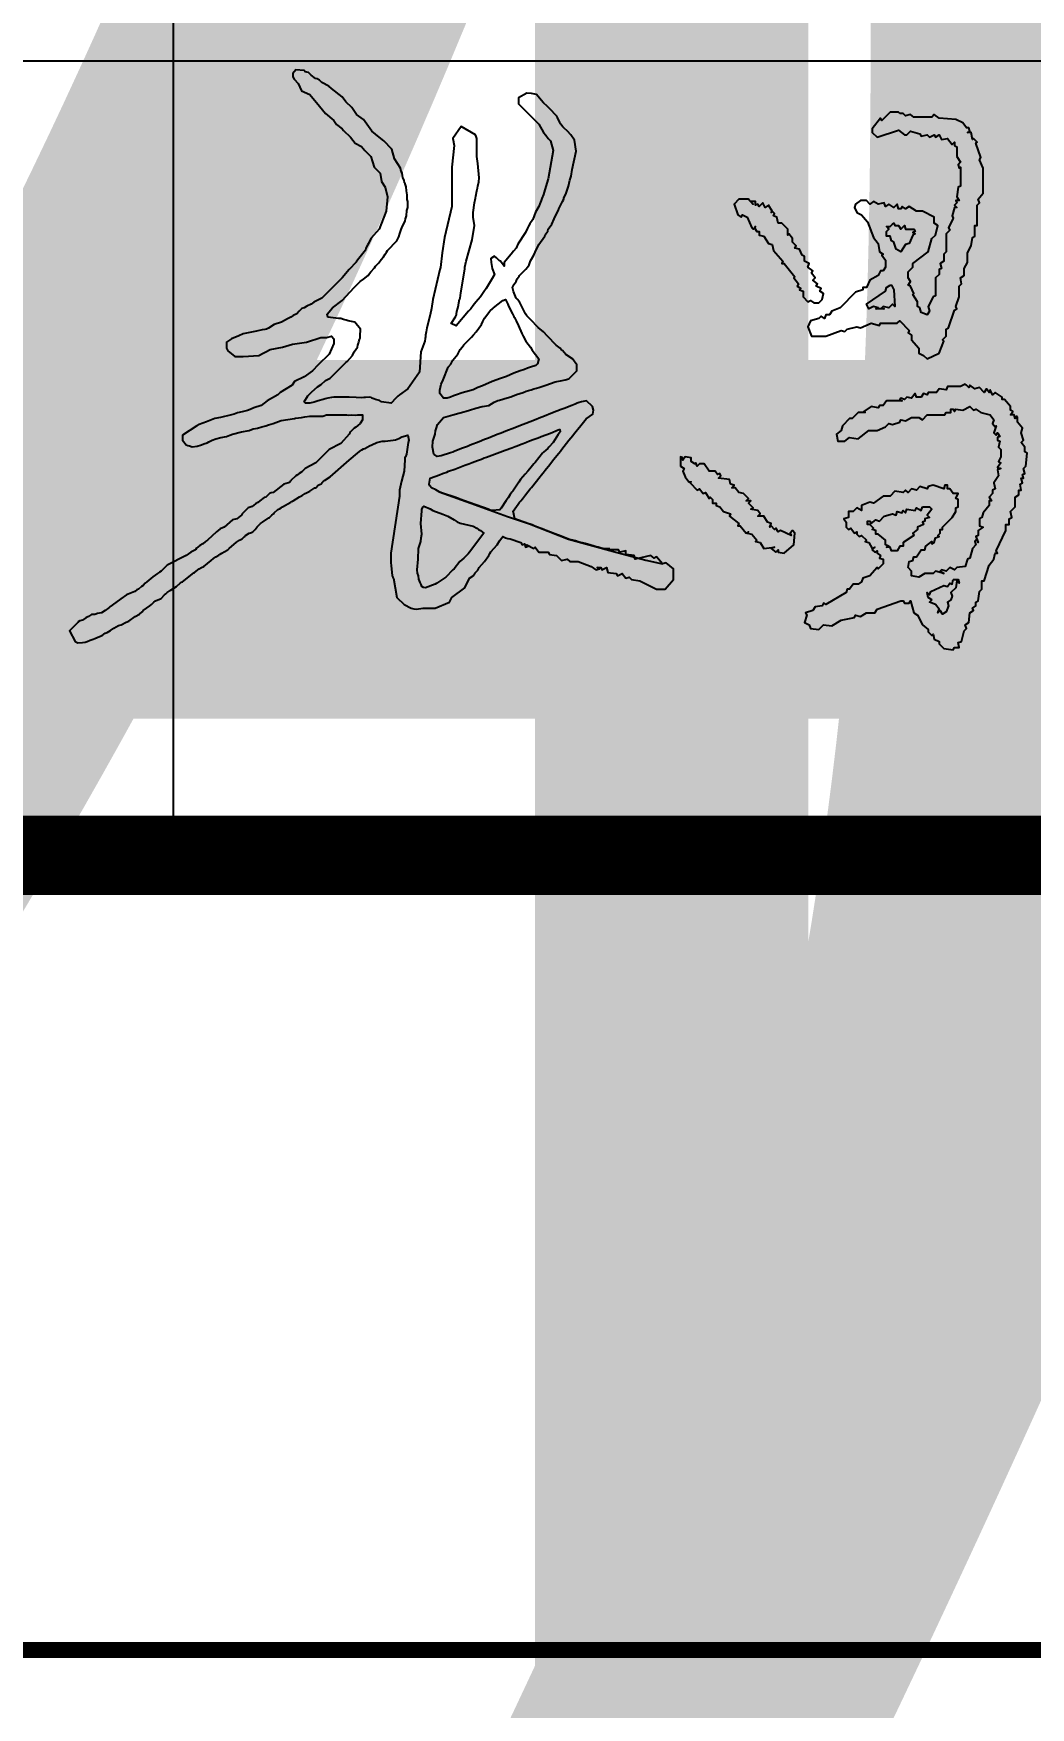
# Model space of a CAD drawing. Extents: x -124594 to 516503, y -3148 to 203159.
# Drawn here: x 137714 to 138970, y 76307 to 78414 of the extents above; entities that cross this region are included whole.
import ezdxf
from ezdxf.enums import TextEntityAlignment as Align

# ---------------------------------------------------------------- set-up
doc = ezdxf.new("R2018")
doc.units = 0
doc.header["$LTSCALE"] = 1000
doc.header["$MEASUREMENT"] = 0
for name, color, linetype in [('PUB_TITLE', 4, 'Continuous'), ('图签目录', 255, 'Continuous'), ('打印框线', 7, 'Continuous'), ('标准打印框线2025-06-19-05-44', 7, 'Continuous')]:
    doc.layers.add(name, color=color, linetype=linetype)
doc.styles.get("Standard").update_dxf_attribs({"font": 'gbenor.shx', "bigfont": 'gbcbig.shx'})
doc.styles.add('宋体', font='宋体.ttf')

# ---------------------------------------------------------------- blocks, each defined once
blk = doc.blocks.new('546547345')
at = {"color": 0, "linetype": 'Continuous'}
for points in [[(195.5, 473.5), (194.5, 474.5), (187.5674747421563, 475.1841380400983), (185.0076530481692, 471.9781353759472), (185.061452409549, 469.290522371547), (186.3526785305457, 467.1673061091997), (189.5, 463.5), (189.5, 463.5), (192.5, 457.5), (199.5, 454.5), (207.5, 444.5), (207.5, 444.5), (212.5, 438.5), (219.5, 432.5), (221.8026030258334, 429.2479237098232), (226.5, 425.5), (227.6659873541721, 424.0840248916465), (233.5, 418.5), (237.5, 413.5), (242.6225690327119, 410.6596125082078), (245.5, 407.5), (248.070313918899, 404.8516337849333), (248.070313918899, 404.8516337849333), (250.5, 402.5), (253.5, 393.5), (258.5, 388.5), (259.5, 381.5), (262.5, 376.5), (264.5, 368.5), (263.5, 356.5), (257.5, 341.5), (250.5, 333.5), (248.5, 329.5), (247.8655475257292, 328.0388802557891), (246.5, 325.5), (246.0466068676888, 323.8306917999271), (239.5, 315.5), (238.3215352906263, 313.7035263596108), (232.5, 307.5), (226.5, 300.5), (226.5, 300.5), (223.5, 297.5), (223.5, 297.5), (219.5, 293.5), (217.9416906129991, 291.8754530088254), (216.5, 290.5), (212.5, 286.5), (212.5, 286.5), (210.1998879042912, 284.3201931779395), (209.5, 283.5), (209.5, 283.5), (205.5, 281.5), (202.7096186247763, 280.1197035784107), (200.5, 278.5), (196.9132417188011, 276.862529182501), (194.5, 275.5), (192.7946201411469, 274.8763012371701), (190.5, 272.5), (190.5, 272.5), (188.5, 270.5), (185.2452599862791, 269.0338188060969), (183.5, 267.5), (180.5259755849656, 266.1648849036283), (175.5, 263.5), (169.5, 261.5), (164.5994303817697, 258.2310081497171), (163.0856705387032, 257.6409742160758), (161.6576801962638, 257.3117326249976), (159.4725612449511, 256.8612212152502), (154.5129619767031, 255.7622030580114), (147.5, 254.5), (143.5, 253.5), (139.6707073950856, 251.7750487674684), (133.5, 249.5), (129.5, 246.5), (129.5, 241.5), (130.4641500653997, 239.2936308019671), (136.5, 234.5), (143.4430871146178, 234.4747626460648), (156.5, 235.5), (160.0901209918175, 237.2658290324389), (162.5, 238.5), (166.1887220966037, 240.5653792167477), (176.5, 242.5), (184.7653348665481, 245.0536199874332), (196.5, 246.5), (208.5, 250.5), (210.9472624430236, 250.6076840131345), (213.5, 250.5), (217.5, 251.5), (219.5, 249.5), (219.5, 245.5), (215.5, 236.5), (215.5, 236.5), (206.5, 227.5), (206.5, 227.5), (201.5, 222.5), (201.5, 222.5), (194.5, 217.5), (186.5, 213.5), (184.5, 210.5), (174.5, 204.5), (172.5, 202.5), (172.5, 202.5), (163.5, 197.5), (163.5, 197.5), (158.5, 193.5), (152.5, 191.5), (149.2362310851622, 190.0346093255439), (149.2362310851622, 190.0346093255439), (147.0286335614383, 189.218921912784), (142.4846046555267, 188.1166766515998), (138.7690499933524, 187.2369283384369), (138.7690499933524, 187.2369283384369), (135.967600915912, 186.186483548945), (133.5, 185.5), (124.5, 183.5), (124.5, 183.5), (119.5, 182.5), (112.5534529141332, 179.7062599378205), (106.5, 177.5), (104.5, 176.5), (104.5, 176.5), (92.5, 168.5), (92.5, 164.5), (95.5, 160.5), (96.85516124184505, 159.860071094251), (98.5, 159.5), (100.6742456775755, 158.8352384722175), (104.7967497009367, 159.4799183375208), (108.5, 160.5), (110.3940342434898, 161.3288860935613), (113.0826221439247, 162.2600887927761), (114.6340352129118, 162.9200883678882), (117.4994116450789, 164.2875499090169), (120.5, 165.5), (124.7279961888862, 166.5290463514602), (129.5, 167.5), (132.2470622753026, 168.6031703786953), (134.5, 169.5), (141.9084952125086, 171.4691124679553), (148.5, 172.5), (151.8819581694042, 173.8704111878997), (153.8202348814166, 174.2046635705915), (155.5, 174.5), (159.1884203433719, 175.5597242013855), (162.5, 176.5), (164.5510673443914, 177.2402947724572), (168.5, 178.5), (175.3284572262673, 180.9773609384192), (186.5, 182.5), (187.4594641342692, 182.7227412188558), (192.5, 183.5), (195.2396364534325, 183.8744867316254), (199.5, 184.5), (201.48218174862, 184.5193061570126), (203.9712047333978, 184.5193061570126), (205.5, 184.5), (210.2158366115418, 184.6081600751618), (213.5, 185.5), (230.5, 185.5), (232.1727859200519, 185.3965429654008), (234.7356722241566, 185.6319967770901), (237.6520626042566, 185.4554054214655), (239.5, 185.5), (243.5, 185.5), (243.5, 181.5), (241.5, 178.5), (239.7175521825602, 176.7896532670134), (237.9377269738652, 175.2177421837473), (236.5, 174.5), (233.5, 171.5), (233.007818387262, 170.5591129329546), (232.5, 169.5), (225.5, 161.5), (215.5, 156.5), (204.5, 145.5), (195.5, 140.5), (192.5836911254728, 137.9195780004102), (190.5, 136.5), (188.9499154925425, 135.3155423399326), (187.5, 134.5), (183.5, 130.5), (183.3054896313297, 130.3247281894091), (182.2984342848185, 128.7928050576838), (181.4583184550138, 128.5391565984523), (177.5, 127.5), (168.5, 120.5), (166.9682706589929, 120.1493406486707), (165.5, 119.5), (162.5564700660607, 116.6165645276064), (161.1392938339768, 116.2286473051267), (157.5, 113.5), (157.5, 113.5), (157.5, 113.5), (155.6575269890409, 112.1146074209983), (153.8365840746274, 110.9150147302348), (151.0687017284454, 108.7987435575856), (147.5, 107.5), (142.5, 102.5), (141.9290733855805, 101.490440505082), (141.0249561316177, 100.6911081293829), (138.2057077802947, 98.47775497476641), (134.5, 97.5), (127.5, 91.5), (124.2427325565759, 89.87343318192688), (122.5, 88.5), (120.924198392001, 87.57962961994326), (113.5, 80.5), (111.9322365804637, 79.39927541303496), (109.5, 77.5), (107.0385383655876, 75.94407675532011), (104.1988749896545, 73.64034449020664), (103.5, 72.5), (99.36354957700951, 70.28639467982839), (95.5, 67.5), (79.5, 59.5), (74.5, 54.5), (73.09178714264453, 53.74860645009312), (71.5, 52.5), (67.49044535545272, 49.70948840028404), (62.5, 45.5), (61.17404103431909, 44.30748837382225), (59.5, 42.5), (57.97136374442744, 41.50041472177327), (55.5, 39.5), (54.13745217622363, 38.81791040712324), (52.5, 37.5), (45.5, 34.5), (40.83117097759623, 31.20403656293638), (39.5, 30.5), (31.5, 24.5), (30.59723291489627, 23.84168787098679), (27.4990307477965, 21.46259914157736), (24.5, 19.5), (21.15617490897057, 18.83167424031467), (18.76829967704271, 18.26163509544745), (16.04231643184357, 17.98717025280666), (13.5, 16.5), (11.31999708918283, 15.30333413621088), (8.5, 13.5), (6.30212572146047, 12.73261545525156), (4.902715498174985, 12.0934601755655), (4.5, 11.5), (-2.5, 4.5), (2.5, -4.5), (4.745453261274633, -5.524247972772628), (8.5, -5.5), (10.69015386617593, -5.145677288500565), (12.5, -4.5), (14.97077021579025, -3.503435897684085), (17.5, -2.5), (18.90476048508117, -1.948463421203314), (20.87042037837, -1.042054567796185), (22.857680269306, -0.3082935007787455), (24.99933871230223, 0.6440066957288764), (27.5, 2.5), (29.35140550136293, 3.131410000164578), (32.07482559836262, 4.758529059005468), (34.95170829045765, 6.66317929490765), (38.89747530265231, 8.854591610579746), (40.93808903393256, 9.52695421543217), (45.08505673978198, 11.62234321206097), (47.5, 12.5), (52.80252852910053, 16.31370329001879), (56.5, 18.5), (58.5641550931141, 20.48172700841292), (59.5, 21.5), (64.98131217608534, 25.52645122572926), (66.5, 26.5), (67.82298056074433, 27.91382982413734), (68.5, 28.5), (69.95752487213667, 29.51329405544584), (74.5, 31.5), (77.5, 34.5), (78.44189317901964, 35.48289491273363), (79.02936502918055, 35.93598669451217), (79.5, 36.5), (82.21911924355663, 38.31893924453743), (87.5, 41.5), (90.87899236138128, 44.58013893536872), (91.70910032107804, 45.16293387192763), (92.5, 45.5), (101.9667979518526, 53.11901502360251), (102.5, 53.5), (106.5, 56.5), (108.4769367778299, 57.50645311258586), (110.5, 58.5), (116.5, 63.5), (118.5451245902423, 65.14402425906155), (120.5, 66.5), (122.947638601001, 68.04055791876772), (124.2242409664605, 68.81493894513596), (125.5, 69.5), (127.4556710260304, 70.7578844681293), (130.5, 72.5), (131.6613464177944, 73.47786265908962), (137.9315282037114, 78.92877849504748), (140.2238027304857, 80.44408400818065), (142.5, 81.5), (144.5, 83.5), (144.9677091906524, 83.97410282072542), (145.5, 84.5), (148.5, 86.5), (149.5339083356448, 86.68801612917196), (150.5043110922288, 87.0034857182518), (151.5, 87.5), (153.5, 89.5), (155.1906862527567, 91.67713362781524), (156.7117966416808, 93.24918227744956), (157.9636906019596, 94.33418617054667), (159.5, 95.5), (164.9602179259564, 99.18440749229512), (165.5, 99.5), (167.5, 101.5), (168.8222382567519, 102.6990846641606), (169.5, 103.5), (172.5625197814834, 106.0891067688608), (173.9334133710227, 106.7597527846783), (175.1730969569599, 107.5709537486764), (176.5, 108.5), (183.5, 112.5), (184.3687839699269, 112.9300629738477), (185.5, 113.5), (190.6907095784745, 116.778163142762), (192.9115937731294, 117.8785744691495), (195.5, 119.5), (197.2693192377819, 120.5367574485626), (199.5, 121.5), (203.6585435867646, 124.316106332592), (203.9309886375977, 124.4330656579737), (204.5, 124.5), (206.5, 126.5), (207.4072701910773, 127.1478621823812), (208.5, 127.5), (209.9775196428591, 129.2232681686746), (210.9389621141936, 129.8738394632446), (211.7726722201887, 130.5301087966786), (216.5, 133.5), (232.5, 147.5), (232.5, 147.5), (239.5, 153.5), (240.943063319236, 154.8091852400007), (240.943063319236, 154.8091852400007), (243.0712920678088, 156.3120519622053), (243.0712920678088, 156.3120519622053), (244.540246469568, 157.0662506066892), (245.5, 157.5), (249.5810359027728, 159.5931912829656), (251.5, 160.5), (255.5, 162.5), (260.0308666074379, 163.4187963600293), (262.5, 163.5), (269.3778695252167, 164.3728590010282), (271.3830843336964, 164.6951411159307), (274.0757380655305, 165.6756304557216), (276.5812519250776, 167.2544477694373), (281.5, 168.5), (282.5, 164.5), (281.9836685103173, 162.4711475017552), (281.5, 160.5), (280.5, 152.5), (279.7687392345124, 150.4245503149937), (279.2504294519549, 149.5722688433671), (278.984574740296, 147.8986742827879), (278.5, 138.5), (276.1800870313737, 129.9789421626197), (274.5, 122.5), (274.5832800496191, 120.624967396609), (274.5, 117.5), (267.5, 69.5), (267.5, 61.5), (267.7559033333218, 59.23782156057359), (268.5, 50.5), (269.11271034121, 49.42929760676225), (269.5, 48.5), (272.5, 32.5), (278.5, 26.5), (284.5, 23.5), (286.740669781223, 22.994279040013), (288.5, 22.5), (294.5, 23.5), (297.5853927505796, 23.37119892786109), (299.5, 23.5), (304.5, 23.5), (316.5, 28.5), (318.5, 32.5), (329.5, 40.5), (333.5, 48.5), (336.5, 50.5), (338.2140351958233, 53.07610029772559), (340.3004335375026, 55.36784235789537), (341.5, 57.5), (345.8569781918268, 62.71686704923923), (349.5, 67.5), (350.4883637340145, 69.38519341127585), (351.3540337649729, 70.57474575084234), (356.5, 76.5), (358.4790791429523, 79.99033031286035), (360.5, 82.5), (361.5, 83.5), (363.5, 82.5), (365.5175828487827, 81.97331961142845), (367.5, 81.5), (376.5, 78.5), (377.5, 76.5), (379.5, 77.5), (380.5, 74.5), (382.5, 75.5), (381.5, 76.5), (387.5, 73.5), (388.5, 74.5), (391.5, 70.5), (399.5, 70.5), (400.5, 68.5), (406.5, 67.5), (410.5, 63.5), (415.5, 64.5), (417.5, 62.5), (424.5, 62.5), (435.5, 58.5), (439.5, 55.5), (442.5, 56.5), (440.5, 57.5), (443.5, 57.5), (444.5, 55.5), (448.5, 57.5), (449.5, 53.5), (456.5, 52.5), (457.5, 50.5), (461.5, 52.5), (464.5, 48.5), (467.5, 49.5), (469.5, 47.5), (476.5, 46.5), (490.5, 39.5), (497.5, 39.5), (504.5, 47.5), (504.5, 56.5), (498.5, 61.5), (495.5, 60.5), (490.5, 66.5), (488.5, 65.5), (485.5, 67.5), (472.5, 64.5), (471.5, 67.5), (464.5, 68.5), (464.5, 71.5), (459.5, 70.5), (458.5, 72.5), (449.5, 72.5), (450.5, 73.5), (446.7175590151346, 73.11848090138574), (442.9743924523627, 74.14947037629281), (441.5244199196513, 74.54883983930267), (438.8212033294594, 75.29339336267503), (434.5002978913381, 76.48351086187358), (430.5706795228161, 77.56585521134548), (424.69567779312, 79.18402123382975), (422.283872980569, 79.84831050217281), (416.4379670947674, 81.4584625855723), (414.5293291014714, 82.19829711558577), (408.8877290080563, 84.3851185915787), (407.2207651768458, 85.03127433559393), (401.4153419347986, 87.28159765038436), (401.4153419347986, 87.28159765038436), (401.4153419347986, 87.28159765038436), (397.8745609071711, 88.65409053623125), (396.2743652941663, 89.27436529416627), (396.2743652941663, 89.27436529416627), (394.3990942579921, 90.00126597966482), (392.8508780888469, 90.60139224031855), (388.3000920839913, 92.36538763227873), (385.9129029944324, 93.29072021201955), (384.2770455948212, 93.92481834621867), (383.3044932198009, 94.2847012796592), (374.507230410125, 97.3047244045174), (371.5, 98.5), (370.0475065873907, 104.7132439477555), (374.2325855927438, 110.6779079897524), (375.4893521950871, 112.2576983539116), (376.4840768817485, 113.5080947855554), (377.8954037739568, 115.2821717071033), (378.7230557037674, 116.3225530644336), (380.5141145631233, 118.5739635668897), (384.4312047418143, 123.4978542147642), (385.4216919366072, 124.7429240019778), (389.5527481126546, 129.9357758239089), (391.5, 132.5), (392.7026412138339, 133.8952785351494), (393.5815519666121, 135.0000936500687), (395.1652554398033, 136.9908526994964), (396.9833453045285, 139.2762419230112), (400.8187481857303, 144.0974493795861), (403.967635829471, 148.0556882030282), (408.3742253909822, 153.5948931079806), (409.7142080026897, 155.27928829653), (410.963638568689, 156.8498570601901), (416.8816052911679, 164.2889048405464), (418.5702308587488, 166.411553863335), (420.047694515496, 168.2687665263484), (421.5604237775151, 170.1703090301548), (423.0806208760632, 172.0812388109352), (424.166457324608, 173.446165246175), (425.6839340360002, 175.3536754250922), (431.2211347963021, 182.3140898642014), (436.9422695926032, 186.1281797284023), (437.4655048889499, 189.5263910196331), (436.5, 192.5), (431.5, 197.5), (427.5, 196.5), (425.4216793668038, 195.8875855107599), (423.8928705638218, 195.3514434740741), (422.0043915267861, 194.6117368742084), (419.4127169318044, 193.59659253582), (416.9679317410018, 192.6389839495323), (415.1019740851616, 191.908098847804), (412.8877352030568, 191.0407939518268), (410.2073801501365, 189.9909139776541), (403.1127769870654, 187.2119978868573), (394.8461368837015, 183.9740015293382), (393.3610696642199, 183.3923090657468), (391.2028000998089, 182.5469270362009), (389.8166039789357, 182.0039618249339), (387.8947330207866, 181.2511757976845), (380.5929218631318, 178.391097502737), (376.2846220724769, 176.7035607459879), (371.3574740522163, 174.7736246240484), (363.7730676296687, 171.8028553558715), (360.0710989373629, 170.3528150745174), (356.6854053990101, 169.0266579891982), (349.4569342686809, 166.1953065697849), (345.9692209521363, 164.8291889120869), (341.4975009202899, 163.0776413675085), (334.0120005609042, 160.1456130470747), (331.6191788052311, 159.2083582455853), (327.5942332715267, 157.6318097549788), (321.1309121820104, 155.1001632960006), (319.4561769173133, 154.4441789276125), (317.3895105853608, 153.6346773681644), (309.6994322185683, 151.119515672332), (306.333333333333, 150.6111111111113), (306.333333333333, 150.6111111111113), (303.5, 152.5), (302.4694136856506, 158.5240673337294), (302.5, 163.5), (304.5397977178036, 169.4459139154278), (304.9402370301914, 172.1482317745963), (305.467897795631, 173.8746278961567), (306.5, 177.5), (311.5, 183.5), (319.5, 185.5), (324.408314643053, 186.9496148907256), (325.6454297312584, 187.3149827580733), (328.4981824911338, 188.1575108315592), (330.7040797313066, 188.8089974862078), (333.5036664983663, 189.635823588555), (338.7455239110323, 191.1839465417602), (344.1055536956037, 192.5868001175822), (349.5, 193.5), (354.0452706812184, 196.3360817783387), (357.0426814460561, 197.7956469938617), (358.6637803750764, 198.068618543602), (365.0981238604691, 199.7620266487002), (368.0135052961359, 200.8538430676194), (372.8963756052135, 202.6375166414314), (378.5, 204.5), (381.0102122887592, 205.4165865657374), (382.9266528671924, 206.0628713720084), (385.1029846516731, 206.6836266514565), (387.5, 207.5), (389.5919029464039, 207.9933920600811), (391.5, 208.5), (394.9652662253266, 209.6038695757447), (397.5, 210.5), (405.2515234236535, 213.2431499781724), (411.2526991565728, 214.5741285195882), (413.7166230385374, 214.8889980003069), (416.8794028067759, 215.8794028067759), (423.5, 222.5), (423.5, 227.5), (419.8625243370934, 232.7305684984876), (414.28196251186, 236.2026798446864), (411.5, 239.5), (410.4783063965333, 240.3421077018379), (409.5, 241.5), (406.0306045552752, 244.1511469969132), (398.7349617003438, 251.7043799908201), (395.4454550818027, 255.2445408340513), (391.0336587822512, 258.889268067192), (384.5, 265.5), (383.4772990699703, 266.8066909151121), (381.4772990699703, 268.8066909151121), (380.5, 270.5), (378.7698747867407, 273.7367484194133), (375.5, 280.5), (373.3904664279762, 282.649924653344), (372.5, 283.5), (370.3761182767894, 288.9798437296122), (369.5, 292.5), (370.9268387892707, 295.2405768910194), (372.5, 297.5), (373.4294846705961, 299.6573206039593), (375.0477070346342, 302.0791207002662), (375.5, 302.5), (378.2097775310949, 305.2881951810009), (380.8007554242695, 307.9394599676707), (382.1439266554671, 309.5375485352929), (383.3970485225891, 311.5875625611325), (384.6257496410281, 314.7962243427614), (387.5, 319.5), (387.5, 319.5), (387.5, 319.5), (389.5, 324.5), (391.0292065466001, 327.2618466947602), (391.3260337056918, 327.9810277204147), (391.5, 328.5), (396.5, 335.5), (396.9400366721848, 336.6384640875672), (397.5, 337.5), (399.0481251725041, 339.8054931023776), (399.5, 341.5), (402.5, 345.5), (404.4976573161193, 349.9663344949163), (408.1180247215298, 357.6786520287487), (408.4325191416665, 358.3009285131143), (408.5, 358.5), (411.5, 364.5), (412.2087319683887, 365.9795522552008), (412.4375004586836, 366.899057825648), (412.5, 367.5), (414.5, 371.5), (415.3700554166307, 373.9974126686993), (416.5, 377.5), (417.5, 382.5), (418.6092049744648, 385.744460084552), (419.5, 391.5), (422.8179029061503, 406.9106468571372), (421.5, 416.1184144915592), (418.5, 420.5), (415.7121519804514, 423.6541905126542), (412.5, 426.5), (411.6973688763646, 427.1668907644662), (410.6656394709462, 428.5206287161809), (409.7907129114792, 429.729240975812), (409.1588818532682, 430.8296283776135), (407.3450401903174, 435.0285227866225), (406.7667969471659, 436.3118681923961), (400.5, 442.5), (399.7070330863935, 443.4272153724187), (398.5, 444.5), (395.5, 447.5), (393.5967168215793, 449.5827973706164), (389.5, 454.5), (385.3668229818704, 455.1921585204373), (381.5, 455.5), (374.5, 451.5), (374.5, 446.5), (391.5, 429.5), (395.5, 422.5), (397.3612001325837, 420.168908681942), (399.5, 417.5), (401.5, 415.5), (401.5, 415.5), (403.5, 407.5), (399.5, 383.5), (396.5, 374.5), (396.0002070786395, 372.447536129006), (395.5, 370.5), (394.1917063811179, 367.1226889044942), (393.5, 365.5), (392.4045824254545, 362.5325537492877), (391.5, 360.5), (388.7312819309964, 355.6045459449529), (386.5, 349.5), (384.0513726016061, 345.7400982717063), (382.9231795223113, 343.9296331491678), (382.0958279129409, 342.1183984524509), (380.5, 338.5), (374.0538624201372, 328.706716233422), (372.5, 325.5), (370.3296939526854, 323.0036312751245), (368.5, 320.5), (362.5, 313.5), (362.5, 310.5), (359.5, 314.5), (358.6704050612962, 314.9110663422948), (357.6804502495952, 315.6681957485462), (356.1437162487773, 317.3535512367885), (354.2694711779259, 318.8733088770509), (351.2694711779259, 316.8733088770509), (351.5, 313.5), (351.7689417698812, 311.8880653280453), (352.5, 308.5), (354.5, 303.5), (351.5, 298.5), (351.5, 298.5), (351.5, 298.5), (347.5, 291.5), (345.4181689372845, 288.7978155118521), (342.5, 284.5), (338.5862755846274, 280.1068289004697), (336.5, 277.5), (334.6393407729174, 274.5142057487787), (332.5, 272.5), (322.1945399707492, 260.3208199654314), (317.9756058913581, 262.340486277642), (321.6612327049233, 267.7578488730896), (322.3858780642968, 269.4331819535746), (322.5, 270.5), (322.8278515403199, 272.3468336544597), (323.6058421532762, 275.1532254558119), (324.1298578386122, 277.6555816264067), (324.5208603005067, 279.4746615935683), (325.123972936085, 282.5716713204442), (325.4257460695926, 283.4007937929632), (326.2258690593881, 288.1093377047109), (329.3772919720341, 307.7567279683435), (329.5, 309.5), (329.9042615032022, 311.9763051818236), (330.5, 314.5), (335.5, 332.5), (335.5, 332.5), (335.5, 332.5), (335.5, 332.5), (335.5, 332.5), (335.5, 332.5), (335.5, 332.5), (335.5, 332.5), (337.5, 344.5), (336.5, 351.5), (336.5, 351.5), (336.5, 355.5), (337.5, 363.5), (337.5, 363.5), (338.5, 367.5), (338.7928129503298, 369.0117482852811), (339.6271284229852, 373.5645551054076), (340.1707949111906, 375.7919021490334), (340.1707949111906, 375.7919021490334), (340.5, 377.5), (341.1480456097834, 381.1283747285552), (341.5, 384.5), (340.5, 396.5), (340.5, 396.5), (339.7370861927648, 400.457620157812), (339.6557008706786, 402.2302058775726), (339.6557008706786, 408.2302058775726), (339.5, 409.5), (339.5, 417.5), (339.0798082679157, 419.1236475133805), (338.5, 420.5), (326.5, 427.5), (319.5, 417.5), (320.5, 411.5), (318.5, 393.5), (318.5, 383.5), (318.5, 383.5), (318.5, 374.5), (318.5, 360.5), (312.5, 334.5), (312.5, 334.5), (310.5, 321.5), (308.9249106571115, 309.2751815582324), (308.5, 307.5), (302.5, 282.5), (301.5977758556992, 274.7895737445356), (300.5, 269.5), (297.5, 258.5), (297.0347065851429, 255.1312320017282), (296.5, 252.5), (296.331283405927, 251.1112775451888), (296.1404769866322, 249.761350731776), (295.9116440956295, 247.4769096577234), (292.5, 238.5), (291.5, 221.5), (281.5, 207.5), (274.5, 202.5), (273.2188308243158, 201.1812430501791), (271.5, 199.5), (267.6886990472585, 195.4419462374749), (259.5, 196.5), (257.9652482277179, 197.5753394387343), (254.5, 198.5), (253.1220101146819, 199.1940151124841), (251.5, 199.5), (250.7424640410609, 200.0491695281285), (249.4536899416853, 200.3491957970391), (246.123417674632, 200.1361373914256), (244.6135258891372, 200.1051052098564), (242.348226672485, 200.0218317013582), (238.1574450179187, 200.1514610886657), (232.5, 200.5), (229.6287690235531, 200.4674091694628), (229.6287690235531, 200.4674091694628), (227.5, 200.5), (219.5, 200.5), (217.5857635370958, 200.0435911121931), (217.5857635370958, 200.0435911121931), (217.5857635370958, 200.0435911121931), (214.5, 199.5), (212.377819918157, 198.9882437369783), (210.5, 198.5), (206.5, 197.5), (202.877144029635, 196.4009333557287), (199.5, 195.5), (199.5, 195.5), (195.8204320968071, 195.3977435713932), (194.5, 196.5), (197.7805020085934, 201.5099210043663), (201.0991692679663, 204.9260089453555), (205.9162521065691, 209.0049155751567), (208.8023355132254, 211.0603505134081), (212.5, 214.5), (216.5, 216.5), (229.5, 229.5), (230.6183083377528, 230.4706676427672), (235.2196597620223, 235.4381741167376), (236.5, 238.5), (239.5, 242.5), (239.8002302186505, 244.0424650280947), (240.1391772481111, 245.7279179036386), (240.5158280416217, 247.014197909748), (240.9352945056271, 248.785813819085), (241.5736472773733, 250.0052164265153), (241.5, 251.5), (241.7750174325774, 257.3989777022853), (237.1063996940866, 263.4695203747251), (231.5, 264.5), (229.7867101001993, 265.0393441863234), (227.5, 265.5), (225.5, 266.5), (224.6325129878242, 266.3320848160392), (223.5, 266.5), (214.5, 267.5), (213.8417510646486, 269.9794480349642), (213.8417510646486, 269.9794480349642), (213.8417510646486, 269.9794480349642), (213.8417510646486, 269.9794480349642), (218.5, 275.5), (218.5, 275.5), (218.5, 275.5), (226.5, 281.5), (236.5, 292.5), (241.5, 297.5), (241.5, 297.5), (244.5, 299.5), (244.5, 299.5), (248.3622037771092, 302.5775947029388), (249.5423219206496, 304.2147244235666), (250.5, 305.5), (253.7339332328102, 308.8409415311644), (254.5, 310.5), (257.3031353949609, 313.1473545624076), (259.3618382813984, 315.840343934814), (261.2272005763789, 318.3206139067415), (262.5, 320.5), (263.7318689445765, 322.075185747467), (264.5, 323.5), (272.5, 331.5), (274.1566073968988, 334.9667859469591), (275.0550456791661, 337.6392963615199), (275.9702289090419, 341.083366910626), (276.5, 342.5), (279.5, 348.5), (279.772699796802, 350.205183612421), (280.5, 352.5), (280.8743985322308, 357.1787756002132), (281.5, 359.5), (281.5, 364.5), (281.1916406832315, 366.4180447710805), (281.1584823711328, 370.2979283300519), (280.5, 373.5), (280.2447360014485, 376.8739706239539), (279.5, 379.5), (278.9657922718907, 380.3110287980826), (278.473861079985, 382.4349636203542), (277.5, 384.5), (276.9140249990651, 388.33105575436), (276.0400962358253, 389.8539857727155), (275.5, 392.5), (270.5, 400.5), (268.2688655251313, 408.3817069749912), (261.5, 415.5), (261.5, 415.5), (257.5, 418.5), (257.5, 418.5), (251.5, 423.5), (251.5, 423.5), (244.5, 433.5), (238.5, 437.5), (234.5, 443.5), (229.4979702816399, 448.2637459878915), (226.5, 452.5), (217.5, 459.5), (215.3500369393969, 461.4565061999874), (209.5, 464.5), (207.460417238548, 466.333475058349), (205.5, 467.5), (204.1439643103677, 467.7467861939513), (200.5, 470.5), (200.5, 470.5), (198.2165291758247, 472.790762493315), (195.5, 473.5)], [(694.5, 438.5), (693.5, 439.5), (686.5, 439.5), (679.5, 432.5), (678.5, 434.5), (671.5, 425.5), (671.5, 422.5), (675.5, 418.5), (693.5, 424.5), (698.5, 420.5), (700.5, 420.5), (703.5, 423.5), (711.5, 421.5), (712.5, 419.5), (717.5, 420.5), (719.5, 418.5), (723.5, 420.5), (724.5, 418.5), (727.5, 420.5), (729.5, 416.5), (734.5, 417.5), (738.5, 412.5), (740.5, 414.5), (740.5, 411.5), (742.5, 410.5), (742.5, 402.5), (745.5, 397.5), (743.5, 395.5), (744.5, 392.5), (745.5, 393.5), (745.5, 377.5), (743.5, 376.5), (742.5, 368.5), (744.5, 365.5), (741.5, 365.5), (742.5, 363.5), (740.5, 361.5), (742.5, 359.5), (740.5, 359.5), (738.5, 352.5), (739.5, 350.5), (735.5, 342.5), (736.5, 340.5), (733.5, 337.5), (733.5, 322.5), (731.5, 320.5), (731.5, 314.5), (728.5, 312.5), (729.5, 308.5), (727.5, 307.5), (727.5, 303.5), (724.5, 300.5), (724.5, 285.5), (722.5, 284.5), (718.5, 276.5), (719.5, 272.5), (717.5, 269.5), (712.5, 271.5), (711.5, 275.5), (709.5, 276.5), (709.5, 280.5), (705.5, 286.5), (706.5, 287.5), (703.5, 293.5), (701.5, 294.5), (703.5, 297.5), (701.5, 300.5), (701.5, 305.5), (705.5, 309.5), (705.5, 312.5), (718.5, 322.5), (721.5, 333.5), (724.5, 336.5), (726.5, 344.5), (723.5, 346.5), (723.5, 351.5), (713.5, 356.5), (708.5, 356.5), (702.5, 360.5), (699.5, 358.5), (696.5, 360.5), (695.5, 358.5), (693.5, 358.5), (692.5, 362.5), (689.5, 359.5), (685.5, 362.5), (682.5, 360.5), (681.5, 363.5), (676.5, 362.5), (672.5, 364.5), (669.5, 362.5), (666.5, 365.5), (661.5, 365.5), (657.5, 362.5), (656.5, 359.5), (658.5, 355.5), (662.5, 353.5), (667.5, 347.5), (672.5, 334.5), (676.5, 329.5), (677.5, 322.5), (680.5, 320.5), (679.5, 319.5), (682.5, 315.5), (682.5, 309.5), (680.5, 306.5), (678.5, 306.5), (676.5, 302.5), (669.5, 298.5), (666.5, 292.5), (663.5, 292.5), (663.5, 290.5), (657.5, 288.5), (644.5, 275.5), (637.5, 272.5), (635.5, 269.5), (632.5, 269.5), (631.5, 266.5), (628.5, 268.5), (626.5, 266.5), (619.5, 264.5), (617.5, 259.5), (620.5, 251.5), (632.5, 251.5), (645.5, 256.5), (648.5, 255.5), (650.5, 257.5), (658.5, 259.5), (661.5, 258.5), (670.5, 262.5), (677.5, 260.5), (678.5, 262.5), (692.5, 262.5), (694.5, 264.5), (702.5, 256.5), (701.5, 254.5), (704.5, 252.5), (704.5, 248.5), (710.5, 241.5), (710.5, 237.5), (714.5, 235.5), (717.5, 232.5), (727.5, 237.5), (731.5, 247.5), (730.5, 248.5), (733.5, 251.5), (733.5, 257.5), (735.5, 258.5), (740.5, 273.5), (742.5, 274.5), (741.5, 276.5), (744.5, 284.5), (744.5, 293.5), (746.5, 295.5), (745.5, 300.5), (748.5, 302.5), (748.5, 308.5), (751.5, 313.5), (751.5, 321.5), (754.5, 327.5), (755.5, 334.5), (757.5, 335.5), (757.5, 344.5), (759.5, 344.5), (759.5, 361.5), (761.5, 363.5), (760.5, 366.5), (764.5, 371.5), (764.5, 392.5), (761.5, 399.5), (762.5, 401.5), (758.5, 413.5), (759.5, 414.5), (756.5, 417.5), (755.5, 416.5), (754.5, 422.5), (751.5, 422.5), (753.5, 423.5), (752.5, 426.5), (750.5, 426.5), (747.5, 430.5), (741.5, 433.5), (727.5, 434.5), (723.5, 437.5), (721.5, 435.5), (706.5, 435.5), (703.5, 437.5), (699.5, 436.5), (697.5, 438.5), (694.5, 438.5)], [(568.5, 365.5), (567.5, 366.5), (559.5, 366.5), (555.5, 362.5), (558.5, 353.5), (561.5, 351.5), (562.5, 353.5), (566.5, 351.5), (570.5, 342.5), (571.5, 341.5), (573.5, 343.5), (572.5, 342.5), (574.5, 339.5), (576.5, 339.5), (576.5, 336.5), (580.5, 335.5), (584.5, 329.5), (587.5, 328.5), (588.5, 323.5), (596.5, 314.5), (595.5, 312.5), (597.5, 312.5), (606.5, 301.5), (605.5, 300.5), (609.5, 295.5), (608.5, 293.5), (611.5, 291.5), (610.5, 290.5), (613.5, 289.5), (613.5, 284.5), (617.5, 280.5), (619.5, 281.5), (622.5, 279.5), (626.5, 279.5), (629.5, 282.5), (630.5, 287.5), (627.5, 289.5), (628.5, 291.5), (624.5, 293.5), (625.5, 295.5), (621.5, 298.5), (623.5, 300.5), (620.5, 304.5), (621.5, 306.5), (617.5, 309.5), (618.5, 312.5), (614.5, 314.5), (614.5, 318.5), (612.5, 319.5), (610.5, 324.5), (606.5, 325.5), (607.5, 327.5), (604.5, 330.5), (604.5, 333.5), (601.5, 337.5), (600.5, 336.5), (600.5, 341.5), (595.5, 346.5), (592.5, 346.5), (591.5, 351.5), (588.5, 352.5), (589.5, 354.5), (587.5, 356.5), (586.5, 355.5), (587.5, 356.5), (584.5, 361.5), (581.5, 359.5), (579.5, 363.5), (576.5, 360.5), (575.5, 362.5), (573.5, 361.5), (573.5, 364.5), (569.5, 364.5), (571.5, 362.5), (568.5, 365.5)], [(688.5, 345.5), (689.5, 346.5), (690.5, 344.5), (693.5, 344.5), (695.5, 341.5), (698.5, 344.5), (699.5, 341.5), (706.5, 341.5), (707.5, 339.5), (705.5, 338.5), (707.5, 337.5), (705.5, 336.5), (702.5, 329.5), (699.5, 328.5), (695.5, 322.5), (691.5, 324.5), (689.5, 330.5), (687.5, 331.5), (686.5, 335.5), (683.5, 335.5), (683.5, 339.5), (685.5, 341.5), (683.5, 343.5), (686.5, 343.5), (688.5, 345.5)], [(361.5, 281.5), (363.5, 282.5), (365.5, 278.5), (366.0236307364321, 276.9292152501339), (369.5, 270.5), (370.6098542084028, 268.2412670611548), (371.1745625547819, 267.2296996843388), (372.6923584539054, 264.5375378118651), (374.615041607688, 260.4297282886364), (377.2564495490378, 253.9835815805704), (378.5, 251.5), (380.7267160763386, 247.5311427064248), (384.5, 242.5), (386.1141788170535, 239.9828361834884), (391.5, 232.5), (390.5, 228.5), (389.1646729392587, 226.9969996303803), (384.5, 225.5), (381.984195724739, 224.7516054741582), (379.5029738124576, 223.7609402105168), (375.9797226755418, 222.5733257624047), (370.7420817431994, 220.6032118784574), (364.5145804535296, 217.6797949591123), (361.8568791329162, 217.0716180306772), (359.5452886869571, 216.126820185551), (352.5, 213.5), (344.3104166428839, 209.9681832005631), (340.5, 208.5), (336.5, 206.5), (327.367139775899, 204.1469127818586), (322.5, 202.5), (320.0857767047437, 201.7111626582837), (317.5, 200.5), (314.5701737275358, 199.5229542434004), (311.5, 199.5), (308.5, 203.5), (308.516374028969, 206.4705562835502), (309.5, 211.5), (311.4276209391464, 215.0377630688668), (315.5, 225.5), (317.7513969947186, 228.2128949326884), (319.5, 231.5), (323.5480403706615, 236.5734570951163), (325.5, 240.5), (327.2419662653792, 242.3563385221009), (328.5, 244.5), (330.3300746947589, 246.0847758874315), (331.8566505571489, 247.675262417898), (333.6439548347962, 249.4320268137703), (335.0143589789495, 250.9126376899835), (336.6857119275419, 252.8182528841817), (338.9014225986102, 255.1846376585022), (343.454655734281, 261.3087295352316), (343.454655734281, 261.3087295352316), (343.454655734281, 261.3087295352316), (343.454655734281, 261.3087295352316), (343.454655734281, 261.3087295352316), (343.454655734281, 261.3087295352316), (343.454655734281, 261.3087295352316), (343.454655734281, 261.3087295352316), (343.454655734281, 261.3087295352316), (344.5553883514494, 263.9975778525641), (345.8536379417437, 266.6958006201203), (350.5, 272.5), (350.8497646591122, 272.8634051769282), (352.8497646591122, 274.8634051769282), (353.5, 275.5), (361.5, 281.5)], [(686.5, 294.5), (687.5, 294.5), (689.5, 290.5), (690.5, 276.5), (688.5, 278.5), (685.5, 275.5), (680.5, 276.5), (679.5, 275.5), (681.5, 274.5), (674.5, 274.5), (676.5, 275.5), (672.5, 276.5), (668.5, 274.5), (666.5, 278.5), (682.5, 289.5), (683.5, 292.5), (686.5, 294.5)], [(750.5, 210.5), (749.5, 211.5), (745.5, 209.5), (734.5, 209.5), (733.5, 206.5), (727.5, 207.5), (725.5, 204.5), (718.5, 204.5), (717.5, 202.5), (714.5, 203.5), (712.5, 200.5), (708.5, 200.5), (707.5, 203.5), (704.5, 199.5), (700.5, 200.5), (698.5, 198.5), (695.5, 199.5), (694.5, 198.5), (696.5, 197.5), (683.5, 197.5), (680.5, 193.5), (677.5, 193.5), (676.5, 191.5), (670.5, 192.5), (664.5, 188.5), (665.5, 187.5), (659.5, 187.5), (654.5, 182.5), (652.5, 182.5), (646.5, 176.5), (645.5, 172.5), (641.5, 169.5), (642.5, 163.5), (648.5, 163.5), (652.5, 166.5), (659.5, 165.5), (668.5, 172.5), (675.5, 172.5), (682.5, 175.5), (685.5, 178.5), (688.5, 177.5), (694.5, 179.5), (695.5, 181.5), (699.5, 180.5), (704.5, 183.5), (710.5, 183.5), (713.5, 181.5), (717.5, 185.5), (732.5, 185.5), (733.5, 187.5), (737.5, 187.5), (737.5, 190.5), (739.5, 190.5), (740.5, 188.5), (741.5, 190.5), (747.5, 189.5), (753.5, 192.5), (756.5, 189.5), (758.5, 190.5), (762.5, 187.5), (770.5, 185.5), (773.5, 181.5), (772.5, 178.5), (774.5, 175.5), (775.5, 176.5), (773.5, 170.5), (775.5, 168.5), (776.5, 170.5), (778.5, 167.5), (776.5, 166.5), (776.5, 164.5), (778.5, 163.5), (777.5, 158.5), (779.5, 156.5), (779.5, 150.5), (777.5, 146.5), (779.5, 145.5), (776.5, 141.5), (779.5, 140.5), (776.5, 139.5), (777.5, 134.5), (773.5, 128.5), (774.5, 123.5), (772.5, 122.5), (772.5, 119.5), (769.5, 116.5), (771.5, 113.5), (769.5, 113.5), (769.5, 109.5), (764.5, 103.5), (763.5, 99.5), (761.5, 98.5), (761.5, 92.5), (764.5, 91.5), (760.5, 88.5), (760.5, 84.5), (758.5, 83.5), (760.5, 78.5), (759.5, 81.5), (757.5, 79.5), (758.5, 76.5), (755.5, 73.5), (753.5, 65.5), (751.5, 64.5), (749.5, 58.5), (742.5, 57.5), (740.5, 55.5), (736.5, 57.5), (733.5, 54.5), (729.5, 55.5), (728.5, 54.5), (731.5, 52.5), (724.5, 54.5), (722.5, 52.5), (715.5, 52.5), (710.5, 49.5), (704.5, 50.5), (704.5, 54.5), (701.5, 57.5), (702.5, 62.5), (705.5, 63.5), (706.5, 66.5), (708.5, 66.5), (712.5, 72.5), (715.5, 72.5), (716.5, 75.5), (721.5, 79.5), (721.5, 77.5), (723.5, 78.5), (724.5, 82.5), (727.5, 83.5), (726.5, 84.5), (728.5, 86.5), (728.5, 89.5), (730.5, 89.5), (730.5, 91.5), (738.5, 99.5), (741.5, 104.5), (741.5, 107.5), (743.5, 108.5), (743.5, 114.5), (741.5, 115.5), (743.5, 119.5), (739.5, 119.5), (736.5, 123.5), (734.5, 123.5), (734.5, 126.5), (732.5, 126.5), (731.5, 123.5), (722.5, 126.5), (718.5, 125.5), (717.5, 123.5), (711.5, 125.5), (708.5, 122.5), (704.5, 123.5), (701.5, 120.5), (699.5, 122.5), (697.5, 120.5), (690.5, 121.5), (686.5, 117.5), (680.5, 117.5), (672.5, 111.5), (669.5, 112.5), (662.5, 109.5), (662.5, 105.5), (658.5, 107.5), (655.5, 104.5), (651.5, 104.5), (651.5, 99.5), (647.5, 98.5), (649.5, 95.5), (649.5, 91.5), (651.5, 89.5), (653.5, 90.5), (656.5, 86.5), (658.5, 87.5), (658.5, 85.5), (660.5, 83.5), (662.5, 84.5), (666.5, 80.5), (665.5, 79.5), (668.5, 78.5), (671.5, 73.5), (673.5, 74.5), (671.5, 72.5), (673.5, 70.5), (675.5, 71.5), (675.5, 69.5), (678.5, 67.5), (677.5, 65.5), (680.5, 64.5), (680.5, 60.5), (676.5, 56.5), (675.5, 57.5), (669.5, 50.5), (663.5, 48.5), (662.5, 45.5), (659.5, 43.5), (655.5, 43.5), (652.5, 39.5), (650.5, 39.5), (649.5, 36.5), (632.5, 26.5), (630.5, 27.5), (629.5, 25.5), (623.5, 24.5), (621.5, 21.5), (615.5, 19.5), (616.5, 17.5), (614.5, 11.5), (618.5, 9.5), (619.5, 6.5), (626.5, 5.5), (630.5, 9.5), (637.5, 8.5), (645.5, 13.5), (656.5, 15.5), (657.5, 17.5), (661.5, 16.5), (666.5, 19.5), (673.5, 19.5), (675.5, 22.5), (695.5, 29.5), (697.5, 29.5), (698.5, 27.5), (702.5, 27.5), (703.5, 29.5), (706.5, 19.5), (709.5, 17.5), (713.5, 9.5), (718.5, 5.5), (718.5, 3.5), (721.5, 0.5), (722.5, 1.5), (723.5, -2.5), (727.5, -4.5), (727.5, -6.5), (731.5, -10.5), (739.5, -11.5), (740.5, -9.5), (744.5, -9.5), (743.5, -5.5), (746.5, -4.5), (748.5, 4.5), (750.5, 6.5), (749.5, 9.5), (752.5, 11.5), (753.5, 19.5), (756.5, 21.5), (755.5, 23.5), (758.5, 25.5), (758.5, 28.5), (760.5, 29.5), (761.5, 37.5), (763.5, 39.5), (763.5, 46.5), (765.5, 46.5), (769.5, 59.5), (773.5, 64.5), (774.5, 69.5), (776.5, 69.5), (775.5, 71.5), (783.5, 88.5), (783.5, 93.5), (786.5, 93.5), (786.5, 98.5), (788.5, 99.5), (787.5, 104.5), (791.5, 108.5), (791.5, 116.5), (794.5, 118.5), (794.5, 122.5), (796.5, 122.5), (795.5, 127.5), (797.5, 128.5), (796.5, 132.5), (798.5, 132.5), (797.5, 135.5), (799.5, 136.5), (798.5, 140.5), (800.5, 142.5), (801.5, 153.5), (799.5, 154.5), (799.5, 158.5), (796.5, 162.5), (798.5, 164.5), (796.5, 170.5), (797.5, 174.5), (793.5, 179.5), (793.5, 183.5), (792.5, 184.5), (791.5, 182.5), (790.5, 185.5), (787.5, 185.5), (789.5, 188.5), (787.5, 189.5), (787.5, 192.5), (782.5, 198.5), (780.5, 198.5), (780.5, 200.5), (774.5, 204.5), (772.5, 202.5), (770.5, 206.5), (769.5, 204.5), (767.5, 207.5), (765.5, 204.5), (761.5, 208.5), (757.5, 207.5), (753.5, 210.5), (752.5, 208.5), (750.5, 210.5)], [(407.9437254184795, 173.1589690726742), (408.5715301039818, 173.2359992436645), (409.3521385396198, 173.2284399717778), (409.5, 171.5), (407.7468710788489, 169.0027554740036), (403.5, 162.5), (399.9063656755316, 158.4062614630166), (399.0688629507258, 157.4977938672782), (397.5139653005299, 156.1316242906164), (395.5757578116145, 154.2513256159973), (394.6447757043825, 153.3633642748482), (388.5747533066424, 145.6372508466857), (387.5, 144.5), (383.9315816677927, 140.2230395817296), (382.3400260201561, 138.3807802928568), (379.9859542467029, 135.8367726061679), (376.2270265128245, 131.3555413025069), (374.8072526359811, 129.1783462133926), (371.9080915695367, 124.98219214964), (370.7741095100082, 123.3297397036122), (369.6517278972451, 121.6706732000116), (369.0150639932472, 120.7435387854057), (367.6639145762638, 118.7759431420914), (365.8397616683578, 116.1195416596065), (364.273000982429, 113.8379646104672), (359.8755698918794, 107.4342566661203), (358.7970630891996, 105.8636936628259), (352.5, 105.5), (350.8223684322511, 105.7362025428702), (349.0243191812251, 106.3907368053506), (346.0417945006611, 107.4764493301936), (344.4459467014949, 108.0573772784478), (343.4684114712099, 108.4132242056876), (340.5, 109.5), (337.8758119325157, 110.449068336387), (329.0792719420397, 113.5919283331973), (326.1492135310209, 114.6272426873097), (324.633125834047, 115.1629410026972), (324.1626417099797, 115.3291830698172), (320.2496980045507, 116.7117926348105), (317.699814508308, 117.6127750094442), (314.1192323395962, 118.8779470965965), (310.7790821634171, 120.0581643268347), (307.8870855607202, 121.0800298239719), (305.2741711214403, 122.6600596479439), (301.5, 124.5), (299.9856400533899, 125.9722712639605), (299.5, 127.5), (300.5, 132.5), (308.1694979232752, 135.3696421583677), (310.7624400461937, 136.3398250966216), (314.2386085674198, 137.6404786515081), (315.8730107800493, 138.2520114454419), (320.9911560553091, 140.1670319072073), (329.3912485861292, 143.3100355173233), (332.9320668698529, 144.6348786196672), (334.1589639262129, 145.0939380720761), (335.7332385079035, 145.6829733327486), (340.1827751949886, 147.3478252161703), (343.479935619639, 148.5815005691247), (345.7392850383185, 149.4268654687812), (347.8015218652608, 150.1984781347387), (347.8015218652608, 150.1984781347387), (347.8015218652608, 150.1984781347387), (363.2674440497203, 155.9852535876498), (368.8447339570712, 158.0720689708319), (371.6829818728565, 159.134036254286), (373.2841330716456, 159.7331277499657), (376.8157863153083, 161.0545416336558), (378.4944955378205, 161.6826524702133), (381.1427241468709, 162.6735215645854), (383.8944821716977, 163.7031275331465), (387.6247951834375, 165.0988725466386), (390.0838888378403, 166.0189743437368), (392.552239246349, 166.9425396754891), (393.6252625954276, 167.3440252838341), (401.4917036024917, 170.2873562523032), (407.9437254184795, 173.1589690726742)], [(512.5, 149.5), (510.5, 150.5), (510.5, 142.5), (513.5, 140.5), (512.5, 138.5), (514.5, 133.5), (517.5, 129.5), (519.5, 129.5), (518.5, 128.5), (524.5, 122.5), (526.5, 123.5), (529.5, 119.5), (531.5, 120.5), (534.5, 115.5), (535.5, 116.5), (537.5, 114.5), (537.5, 111.5), (540.5, 111.5), (540.5, 109.5), (543.5, 108.5), (546.5, 104.5), (552.5, 102.5), (551.5, 100.5), (559.5, 94.5), (558.5, 92.5), (560.5, 92.5), (565.5, 86.5), (567.5, 87.5), (566.5, 86.5), (570.5, 85.5), (574.5, 80.5), (573.5, 79.5), (577.5, 78.5), (580.5, 73.5), (589.5, 74.5), (586.5, 73.5), (590.5, 70.5), (592.5, 72.5), (592.5, 70.5), (597.5, 69.5), (605.5, 76.5), (606.5, 86.5), (604.5, 88.5), (602.5, 86.5), (603.5, 84.5), (594.5, 88.5), (592.5, 87.5), (590.5, 90.5), (589.5, 89.5), (586.5, 92.5), (585.5, 91.5), (586.5, 94.5), (583.5, 95.5), (580.5, 100.5), (575.5, 100.5), (577.5, 102.5), (575.5, 105.5), (569.5, 106.5), (571.5, 107.5), (567.5, 111.5), (569.5, 113.5), (565.5, 113.5), (567.5, 115.5), (563.5, 119.5), (559.5, 120.5), (556.5, 124.5), (553.5, 124.5), (555.5, 126.5), (552.5, 127.5), (551.5, 131.5), (542.5, 132.5), (544.5, 134.5), (543.5, 136.5), (541.5, 135.5), (539.5, 138.5), (534.5, 138.5), (530.5, 144.5), (526.5, 144.5), (524.5, 142.5), (523.5, 145.5), (522.5, 144.5), (519.5, 146.5), (519.5, 149.5), (514.5, 150.5), (512.5, 147.5), (512.5, 149.5)], [(177.5, 127.5), (177.5, 127.5), (177.5, 127.5), (177.5, 127.5)], [(307.8870855607202, 121.0800298239719), (334.6303808706616, 111.6304852665908), (365.3242055094552, 100.4571762700766), (383.6902553107957, 94.15227253895864), (416.4379670947674, 81.4584625855723), (454.3518448961913, 71.0157509640967), (481.2910746513317, 63.58408461780846), (495.5, 60.5)], [(294.5, 108.5), (295.0582720767979, 109.0347732693353), (300.4491720451751, 106.722270933506), (302.5, 105.5), (310.9008145564403, 102.2665540702087), (315.2746144379471, 100.6329654046094), (320.5, 97.5), (322.9506207577206, 95.77686660960262), (325.5550240519369, 94.76389565708314), (336.5947394866434, 92.12558603365324), (339.5, 90.5), (341.0161787189554, 89.43929565329199), (342.5, 88.5), (345.5, 86.5), (333.5, 70.5), (332.1638290567944, 69.07909029755774), (329.9248568497969, 66.84213553899554), (328.5, 65.5), (325.1471400176406, 62.713687073036), (320.5, 56.5), (319.5163284662158, 55.51749462984753), (313.5, 49.5), (305.8399106352645, 44.52962615976776), (304.5, 43.5), (296.5, 40.5), (294.827140457016, 40.64228368890508), (293.5, 41.5), (292.7739728809483, 43.15509290980299), (291.9378842421174, 44.83911659609976), (290.8881054655549, 47.76718884110869), (290.5, 50.5), (289.7507202584593, 52.83970345861098), (289.5, 55.5), (290.3250972978822, 64.58165493767638), (290.5, 73.5), (292.5, 79.5), (292.6865596525422, 82.44445252465675), (293.5, 85.5), (292.5, 94.5), (293.4900185990409, 105.0751070591496), (293.5, 106.5), (294.5, 108.5)], [(713.5, 108.5), (715.5, 108.5), (719.5, 108.5), (721.5, 106.5), (717.5, 101.5), (719.5, 99.5), (715.5, 98.5), (715.5, 96.5), (713.5, 95.5), (714.5, 93.5), (709.5, 91.5), (709.5, 89.5), (705.5, 86.5), (706.5, 84.5), (697.5, 78.5), (697.5, 75.5), (694.5, 75.5), (692.5, 71.5), (687.5, 71.5), (686.5, 74.5), (683.5, 74.5), (685.5, 75.5), (682.5, 76.5), (682.5, 80.5), (676.5, 85.5), (674.5, 85.5), (674.5, 88.5), (671.5, 89.5), (672.5, 90.5), (669.5, 93.5), (667.5, 93.5), (667.5, 96.5), (669.5, 96.5), (670.5, 94.5), (674.5, 97.5), (677.5, 96.5), (681.5, 100.5), (688.5, 102.5), (691.5, 101.5), (692.5, 104.5), (696.5, 103.5), (697.5, 105.5), (699.5, 103.5), (700.5, 106.5), (707.5, 105.5), (708.5, 107.5), (712.5, 105.5), (713.5, 108.5)], [(739.5, 47.5), (743.5, 47.5), (744.5, 44.5), (742.5, 46.5), (741.5, 40.5), (737.5, 36.5), (738.5, 33.5), (737.5, 30.5), (734.5, 28.5), (735.5, 25.5), (733.5, 20.5), (730.5, 18.5), (728.5, 21.5), (726.5, 19.5), (727.5, 22.5), (724.5, 26.5), (719.5, 28.5), (721.5, 30.5), (718.5, 32.5), (717.5, 36.5), (719.5, 34.5), (720.5, 37.5), (731.5, 42.5), (734.5, 41.5), (736.5, 44.5), (738.5, 43.5), (739.5, 47.5)]]:
    blk.add_lwpolyline(points, dxfattribs=at)
blk = doc.blocks.new('ztwj06_202506190545')
for p, q in [((56500.00000000047, 3000), (56500.00000000047, 1000)), ((54500.00000000047, 2000), (83100, 2000))]:
    blk.add_line(p, q)
at = {"color": 0, "linetype": 'Continuous', "xscale": 1.5, "yscale": 1.5, "zscale": 1.5}
blk.add_blockref('546547345', (56373.01722651222, 1275.95746331971), dxfattribs=at)
at = {"layer": '图签目录', "style": '宋体', "width": 0.8}
for tag, p in [('图纸编号', (81808.30325578118, 2512.990130098216)), ('图纸时间', (73625.43012527016, 1527.638663982638)), ('设计号', (77500.00000000035, 1500))]:
    blk.add_attdef(tag, text='', height=300, dxfattribs=at).set_placement(p, align=Align.MIDDLE)
at = {"layer": '图签目录', "lineweight": 30, "width": 0.8, "flags": 104}
for tag, p in [('工程名称', (67500.00000000035, 2492.018144314148)), ('图纸名称', (75500.00000000023, 2500)), ('建设单位', (59500.00000000035, 2466.350551919357))]:
    blk.add_attdef(tag, text='', height=300, dxfattribs=at).set_placement(p, align=Align.MIDDLE_CENTER)
at = {"layer": '图签目录', "style": '宋体', "width": 0.8}
for tag, p in [('65', (79496.64793620666, 1364.234849510496)), ('3', (81796.77002006513, 1346.916925506259))]:
    blk.add_attdef(tag, text='', height=300, dxfattribs=at).set_placement(p, align=Align.CENTER)

msp = doc.modelspace()

# ---------------------------------------------------------------- linework, layer by layer
at = {"layer": 'PUB_TITLE'}
msp.add_lwpolyline([(81390.2335060952, 76379.20248528001), (165490.2335060952, 76379.20248528001), (165490.2335060952, 135779.20248528), (81390.2335060952, 135779.20248528)], close=True, dxfattribs=at)
at = {"layer": 'PUB_TITLE', "const_width": 100}
msp.add_lwpolyline([(83890.2335060952, 77379.20248528001), (164490.2335060952, 77379.20248528001), (164490.2335060952, 134779.20248528), (83890.2335060952, 134779.20248528)], close=True, dxfattribs=at)
at = {"layer": '打印框线'}
msp.add_lwpolyline([(81390.2335060952, 76379.20248528001), (81390.2335060952, 135779.20248528), (165490.2335060952, 135779.20248528), (165490.2335060952, 76379.20248528001)], close=True, dxfattribs=at)
at = {"layer": '标准打印框线2025-06-19-05-44', "const_width": 20}
msp.add_lwpolyline([(81390.2335060952, 76379.20248528001), (165490.2335060952, 76379.20248528001), (165490.2335060952, 135779.20248528), (81390.2335060952, 135779.20248528)], close=True, dxfattribs=at)

# ---------------------------------------------------------------- block references
at = {"layer": '打印框线'}
ref = msp.add_blockref('ztwj06_202506190545', (-2709.766493904797, 76379.20248528001), dxfattribs=at)
lines = msp.add_mtext('\\W0.8000;麻阳苗族自治县工业园投资开发有限公司', dxfattribs={"layer": '图签目录', "insert": (56790.23350609555, 78845.55303719937), "char_height": 4792.02840403953, "attachment_point": 1})
ref.add_attrib('建设单位', '', (56790.23350609555, 78845.55303719937), dxfattribs={"flags": 104}).embed_mtext(lines)
lines = msp.add_mtext('\\W0.8000;怀化市麻阳苗族自治县省级工业集中区标准化厂房及配套基础设施建设项目', dxfattribs={"layer": '图签目录', "insert": (64790.23350609555, 78871.22062959416), "char_height": 3194.68560269302, "attachment_point": 1})
ref.add_attrib('工程名称', '', (64790.23350609555, 78871.22062959416), dxfattribs={"flags": 104}).embed_mtext(lines)
lines = msp.add_mtext('\\W0.8000;强电电竖向封闭金属槽盒、沿墙壁敷设、一层强电平面图、一层强电平面图', dxfattribs={"layer": '图签目录', "insert": (72790.23350609544, 78879.20248528001), "char_height": 4792.02840403953, "attachment_point": 1})
ref.add_attrib('图纸名称', '', (72790.23350609544, 78879.20248528001), dxfattribs={"flags": 104}).embed_mtext(lines)
msp.add_blockref('ztwj06_202506190545', (81390.2335060952, 76379.20248528001), dxfattribs=at)

doc.saveas('drawing.dxf')
